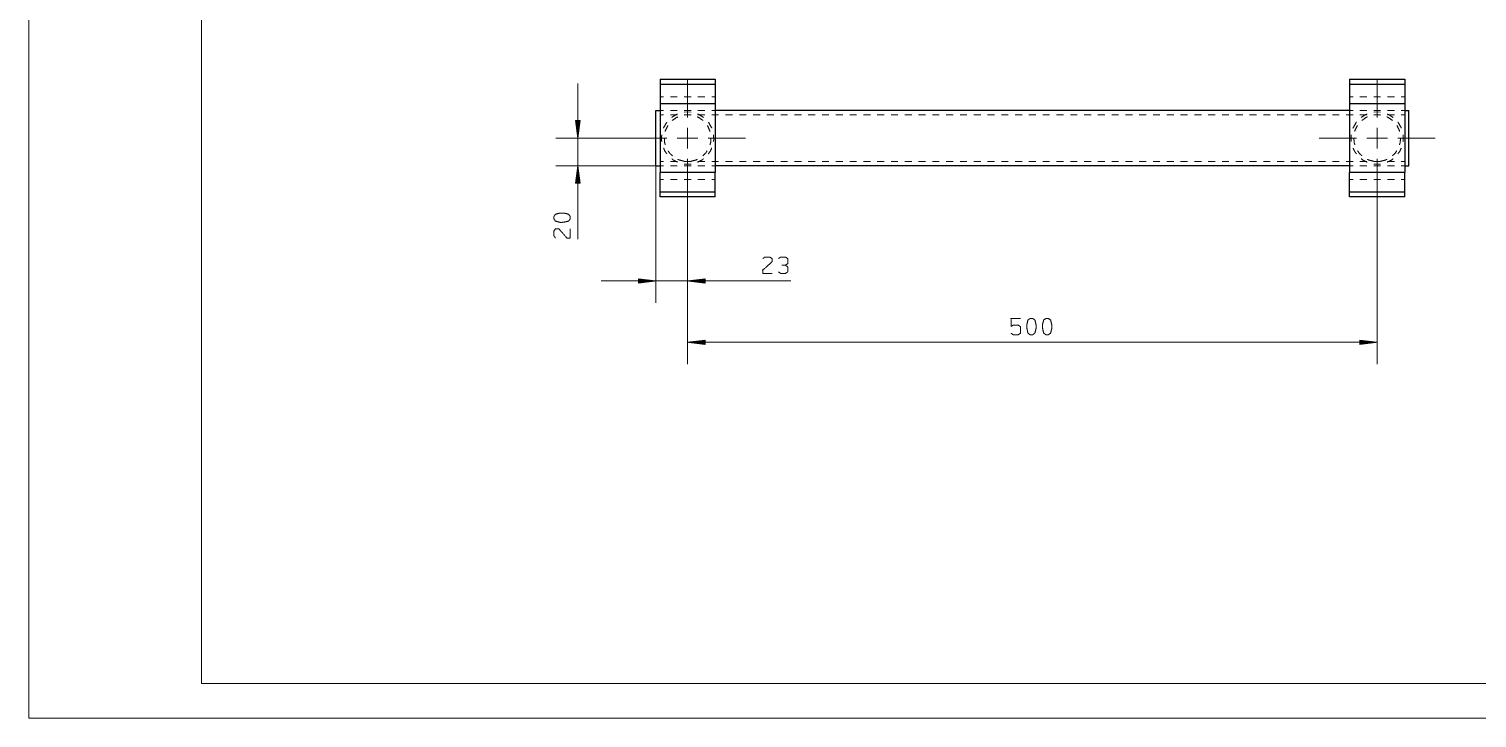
# Model space of a CAD drawing. Header units: millimetres. Extents: x 0 to 420, y 0 to 297.
# Drawn here: x 0 to 210, y 0 to 99.9 of the extents above; entities that cross this region are included whole.
import ezdxf

# ---------------------------------------------------------------- set-up
doc = ezdxf.new("R2010")
doc.units = ezdxf.units.MM
doc.layers.add('101', color=7, linetype='Continuous', true_color=0xffffff)

msp = doc.modelspace()

# ---------------------------------------------------------------- linework, layer by layer
at = {"layer": '101', "color": 133, "linetype": 'Continuous', "lineweight": 18}
for p, q in [((0, 297), (0, 0)), ((25, 292), (25, 5)), ((25, 5), (415, 5)), ((0, 0), (420, 0))]:
    msp.add_line(p, q, dxfattribs=at)
at = {"layer": '101', "color": 92, "linetype": 'Continuous', "lineweight": 25}
for p, q in [((91.52, 92.64), (99.52, 92.64)), ((91.52, 92.64), (91.52, 91.93)), ((99.52, 92.64), (99.52, 91.93)), ((191.52, 92.64), (199.52, 92.64)), ((191.52, 92.64), (191.52, 91.93)), ((199.52, 92.64), (199.52, 91.93)), ((91.52, 91.93), (99.52, 91.93)), ((91.52, 91.93), (91.52, 89.69)), ((99.52, 91.93), (99.52, 89.69)), ((191.52, 91.93), (199.52, 91.93)), ((191.52, 91.93), (191.52, 89.69)), ((199.52, 91.93), (199.52, 89.69)), ((91.52, 89.1), (99.52, 89.1)), ((191.52, 89.1), (199.52, 89.1)), ((91.52, 88.1), (91.52, 79.1)), ((191.52, 88.1), (99.52, 88.1)), ((99.52, 88.1), (99.52, 79.1)), ((191.52, 88.1), (191.52, 79.1)), ((199.52, 88.1), (199.52, 79.1)), ((191.52, 80.1), (99.52, 80.1)), ((99.52, 79.1), (91.52, 79.1)), ((91.52, 76.28), (91.52, 78.52)), ((99.52, 76.28), (99.52, 78.52)), ((199.52, 79.1), (191.52, 79.1)), ((191.52, 76.28), (191.52, 78.52)), ((199.52, 76.28), (199.52, 78.52)), ((91.52, 75.57), (91.52, 76.28)), ((99.52, 76.28), (91.52, 76.28)), ((99.52, 75.57), (99.52, 76.28)), ((191.52, 75.57), (191.52, 76.28)), ((199.52, 76.28), (191.52, 76.28)), ((199.52, 75.57), (199.52, 76.28)), ((99.52, 75.57), (91.52, 75.57)), ((199.52, 75.57), (191.52, 75.57))]:
    msp.add_line(p, q, dxfattribs=at)
at = {"layer": '101', "color": 151, "linetype": 'Continuous', "lineweight": 18}
for p, q in [((95.52, 87.1), (95.52, 92.5)), ((195.52, 87.1), (195.52, 92.5)), ((92.52, 84.1), (87.12, 84.1)), ((94.02, 84.1), (97.02, 84.1)), ((95.52, 82.6), (95.52, 85.6)), ((98.52, 84.1), (103.92, 84.1)), ((192.52, 84.1), (187.12, 84.1)), ((194.02, 84.1), (197.02, 84.1)), ((195.52, 82.6), (195.52, 85.6)), ((198.52, 84.1), (203.92, 84.1)), ((95.52, 81.1), (95.52, 75.7)), ((195.52, 81.1), (195.52, 75.7))]:
    msp.add_line(p, q, dxfattribs=at)
at = {"layer": '101', "color": 22, "linetype": 'Continuous', "lineweight": 18}
for p, q in [((79.6, 69.45), (79.6, 92.04)), ((79.93, 86.64), (79.26, 86.64)), ((79.26, 86.64), (79.6, 84.1)), ((79.27, 86.64), (79.27, 86.61)), ((79.27, 86.64), (79.27, 86.61)), ((79.32, 86.64), (79.32, 86.23)), ((79.37, 86.64), (79.37, 85.84)), ((79.42, 86.64), (79.42, 85.45)), ((79.47, 86.64), (79.47, 85.07)), ((79.52, 86.64), (79.52, 84.68)), ((79.57, 86.64), (79.57, 84.3)), ((79.6, 84.1), (79.93, 86.64)), ((79.62, 86.64), (79.62, 84.3)), ((79.67, 86.64), (79.67, 84.68)), ((79.72, 86.64), (79.72, 85.07)), ((79.77, 86.64), (79.77, 85.45)), ((79.82, 86.64), (79.82, 85.84)), ((79.88, 86.64), (79.88, 86.23)), ((79.93, 86.64), (79.93, 86.61)), ((79.93, 86.64), (79.93, 86.61)), ((87.12, 84.1), (76.42, 84.1)), ((91.52, 80.1), (76.42, 80.1)), ((79.6, 80.1), (79.26, 77.56)), ((79.57, 77.56), (79.57, 79.91)), ((79.93, 77.56), (79.6, 80.1)), ((79.62, 77.56), (79.62, 79.91)), ((90.92, 80.7), (90.92, 60.22)), ((79.32, 77.56), (79.32, 77.98)), ((79.37, 77.56), (79.37, 78.37)), ((79.42, 77.56), (79.42, 78.75)), ((79.47, 77.56), (79.47, 79.14)), ((79.52, 77.56), (79.52, 79.52)), ((79.67, 77.56), (79.67, 79.52)), ((79.72, 77.56), (79.72, 79.14)), ((79.77, 77.56), (79.77, 78.75)), ((79.82, 77.56), (79.82, 78.37)), ((79.88, 77.56), (79.88, 77.98)), ((79.26, 77.56), (79.93, 77.56)), ((79.27, 77.56), (79.27, 77.6)), ((79.27, 77.56), (79.27, 77.6)), ((79.93, 77.56), (79.93, 77.6)), ((79.93, 77.56), (79.93, 77.6)), ((95.52, 75.7), (95.52, 51.31)), ((95.52, 75.7), (95.52, 60.22)), ((195.52, 75.7), (195.52, 51.31)), ((82.98, 63.39), (110.48, 63.39)), ((88.38, 63.72), (88.41, 63.72)), ((90.92, 63.39), (88.38, 63.72)), ((88.38, 63.72), (88.38, 63.06)), ((88.38, 63.72), (88.41, 63.72)), ((88.38, 63.67), (88.8, 63.67)), ((88.38, 63.62), (89.18, 63.62)), ((88.38, 63.57), (89.57, 63.57)), ((88.38, 63.52), (89.95, 63.52)), ((88.38, 63.47), (90.34, 63.47)), ((88.38, 63.42), (90.73, 63.42)), ((88.38, 63.06), (90.92, 63.39)), ((88.38, 63.36), (90.73, 63.36)), ((88.38, 63.31), (90.34, 63.31)), ((88.38, 63.26), (89.95, 63.26)), ((88.38, 63.21), (89.57, 63.21)), ((88.38, 63.16), (89.18, 63.16)), ((88.38, 63.11), (88.8, 63.11)), ((88.38, 63.06), (88.41, 63.06)), ((88.38, 63.06), (88.41, 63.06)), ((98.06, 63.72), (95.52, 63.39)), ((95.52, 63.39), (98.06, 63.06)), ((98.06, 63.42), (95.71, 63.42)), ((98.06, 63.36), (95.71, 63.36)), ((98.06, 63.47), (96.1, 63.47)), ((98.06, 63.31), (96.1, 63.31)), ((98.06, 63.52), (96.48, 63.52)), ((98.06, 63.26), (96.48, 63.26)), ((98.06, 63.57), (96.87, 63.57)), ((98.06, 63.21), (96.87, 63.21)), ((98.06, 63.62), (97.25, 63.62)), ((98.06, 63.16), (97.25, 63.16)), ((98.06, 63.67), (97.64, 63.67)), ((98.06, 63.11), (97.64, 63.11)), ((98.06, 63.72), (98.03, 63.72)), ((98.06, 63.72), (98.03, 63.72)), ((98.06, 63.06), (98.03, 63.06)), ((98.06, 63.06), (98.03, 63.06)), ((98.06, 63.06), (98.06, 63.72)), ((98.06, 54.82), (95.52, 54.49)), ((98.06, 54.61), (96.48, 54.61)), ((98.06, 54.66), (96.87, 54.66)), ((98.06, 54.71), (97.25, 54.71)), ((98.06, 54.77), (97.64, 54.77)), ((98.06, 54.82), (98.03, 54.82)), ((98.06, 54.82), (98.03, 54.82)), ((98.06, 54.15), (98.06, 54.82)), ((192.98, 54.82), (193.01, 54.82)), ((195.52, 54.49), (192.98, 54.82)), ((192.98, 54.82), (192.98, 54.15)), ((192.98, 54.82), (193.01, 54.82)), ((192.98, 54.77), (193.4, 54.77)), ((192.98, 54.71), (193.78, 54.71)), ((192.98, 54.66), (194.17, 54.66)), ((192.98, 54.61), (194.55, 54.61)), ((95.52, 54.49), (98.06, 54.15)), ((95.52, 54.49), (195.52, 54.49)), ((98.06, 54.51), (95.71, 54.51)), ((98.06, 54.46), (95.71, 54.46)), ((98.06, 54.56), (96.1, 54.56)), ((98.06, 54.41), (96.1, 54.41)), ((98.06, 54.36), (96.48, 54.36)), ((98.06, 54.31), (96.87, 54.31)), ((98.06, 54.26), (97.25, 54.26)), ((98.06, 54.21), (97.64, 54.21)), ((98.06, 54.16), (98.03, 54.16)), ((98.06, 54.16), (98.03, 54.16)), ((192.98, 54.56), (194.94, 54.56)), ((192.98, 54.51), (195.33, 54.51)), ((192.98, 54.15), (195.52, 54.49)), ((192.98, 54.46), (195.33, 54.46)), ((192.98, 54.41), (194.94, 54.41)), ((192.98, 54.36), (194.55, 54.36)), ((192.98, 54.31), (194.17, 54.31)), ((192.98, 54.26), (193.78, 54.26)), ((192.98, 54.21), (193.4, 54.21)), ((192.98, 54.16), (193.01, 54.16)), ((192.98, 54.16), (193.01, 54.16))]:
    msp.add_line(p, q, dxfattribs=at)
at = {"layer": '101', "color": 53, "linetype": 'Continuous', "lineweight": 18}
for p, q in [((91.52, 90.1), (92.02, 90.1)), ((93.02, 90.1), (94.02, 90.1)), ((95.02, 90.1), (96.02, 90.1)), ((97.02, 90.1), (98.02, 90.1)), ((99.02, 90.1), (99.52, 90.1)), ((191.52, 90.1), (192.02, 90.1)), ((193.02, 90.1), (194.02, 90.1)), ((195.02, 90.1), (196.02, 90.1)), ((197.02, 90.1), (198.02, 90.1)), ((199.02, 90.1), (199.52, 90.1)), ((92.02, 88.1), (91.52, 88.1)), ((92.02, 87.5), (91.52, 87.5)), ((94.02, 88.1), (93.02, 88.1)), ((94.02, 87.5), (93.02, 87.5)), ((96.02, 88.1), (95.02, 88.1)), ((96.02, 87.5), (95.02, 87.5)), ((95.52, 87.9), (95.03, 87.85)), ((95.52, 87.5), (95.04, 87.44)), ((96.01, 87.85), (95.52, 87.9)), ((96, 87.44), (95.52, 87.5)), ((98.02, 88.1), (97.02, 88.1)), ((98.02, 87.5), (97.02, 87.5)), ((99.52, 88.1), (99.02, 88.1)), ((100.02, 87.5), (99.02, 87.5)), ((102.02, 87.5), (101.02, 87.5)), ((104.02, 87.5), (103.02, 87.5)), ((106.02, 87.5), (105.02, 87.5)), ((108.02, 87.5), (107.02, 87.5)), ((110.02, 87.5), (109.02, 87.5)), ((112.02, 87.5), (111.02, 87.5)), ((114.02, 87.5), (113.02, 87.5)), ((116.02, 87.5), (115.02, 87.5)), ((118.02, 87.5), (117.02, 87.5)), ((120.02, 87.5), (119.02, 87.5)), ((122.02, 87.5), (121.02, 87.5)), ((124.02, 87.5), (123.02, 87.5)), ((126.02, 87.5), (125.02, 87.5)), ((128.02, 87.5), (127.02, 87.5)), ((130.02, 87.5), (129.02, 87.5)), ((132.02, 87.5), (131.02, 87.5)), ((134.02, 87.5), (133.02, 87.5)), ((136.02, 87.5), (135.02, 87.5)), ((138.02, 87.5), (137.02, 87.5)), ((140.02, 87.5), (139.02, 87.5)), ((142.02, 87.5), (141.02, 87.5)), ((144.02, 87.5), (143.02, 87.5)), ((146.02, 87.5), (145.02, 87.5)), ((148.02, 87.5), (147.02, 87.5)), ((150.02, 87.5), (149.02, 87.5)), ((152.02, 87.5), (151.02, 87.5)), ((154.02, 87.5), (153.02, 87.5)), ((156.02, 87.5), (155.02, 87.5)), ((158.02, 87.5), (157.02, 87.5)), ((160.02, 87.5), (159.02, 87.5)), ((162.02, 87.5), (161.02, 87.5)), ((164.02, 87.5), (163.02, 87.5)), ((166.02, 87.5), (165.02, 87.5)), ((168.02, 87.5), (167.02, 87.5)), ((170.02, 87.5), (169.02, 87.5)), ((172.02, 87.5), (171.02, 87.5)), ((174.02, 87.5), (173.02, 87.5)), ((176.02, 87.5), (175.02, 87.5)), ((178.02, 87.5), (177.02, 87.5)), ((180.02, 87.5), (179.02, 87.5)), ((182.02, 87.5), (181.02, 87.5)), ((184.02, 87.5), (183.02, 87.5)), ((186.02, 87.5), (185.02, 87.5)), ((188.02, 87.5), (187.02, 87.5)), ((190.02, 87.5), (189.02, 87.5)), ((192.02, 87.5), (191.02, 87.5)), ((192.02, 88.1), (191.52, 88.1)), ((194.02, 88.1), (193.02, 88.1)), ((194.02, 87.5), (193.02, 87.5)), ((196.02, 88.1), (195.02, 88.1)), ((196.02, 87.5), (195.02, 87.5)), ((195.52, 87.9), (195.03, 87.85)), ((195.52, 87.5), (195.04, 87.44)), ((196.01, 87.85), (195.52, 87.9)), ((196, 87.44), (195.52, 87.5)), ((198.02, 88.1), (197.02, 88.1)), ((198.02, 87.5), (197.02, 87.5)), ((199.52, 88.1), (199.02, 88.1)), ((199.52, 87.5), (199.02, 87.5)), ((92.02, 80.7), (91.52, 80.7)), ((92.02, 80.1), (91.52, 80.1)), ((94.02, 80.7), (93.02, 80.7)), ((94.02, 80.1), (93.02, 80.1)), ((96.02, 80.7), (95.02, 80.7)), ((96.02, 80.1), (95.02, 80.1)), ((98.02, 80.7), (97.02, 80.7)), ((98.02, 80.1), (97.02, 80.1)), ((100.02, 80.7), (99.02, 80.7)), ((99.52, 80.1), (99.02, 80.1)), ((102.02, 80.7), (101.02, 80.7)), ((104.02, 80.7), (103.02, 80.7)), ((106.02, 80.7), (105.02, 80.7)), ((108.02, 80.7), (107.02, 80.7)), ((110.02, 80.7), (109.02, 80.7)), ((112.02, 80.7), (111.02, 80.7)), ((114.02, 80.7), (113.02, 80.7)), ((116.02, 80.7), (115.02, 80.7)), ((118.02, 80.7), (117.02, 80.7)), ((120.02, 80.7), (119.02, 80.7)), ((122.02, 80.7), (121.02, 80.7)), ((124.02, 80.7), (123.02, 80.7)), ((126.02, 80.7), (125.02, 80.7)), ((128.02, 80.7), (127.02, 80.7)), ((130.02, 80.7), (129.02, 80.7)), ((132.02, 80.7), (131.02, 80.7)), ((134.02, 80.7), (133.02, 80.7)), ((136.02, 80.7), (135.02, 80.7)), ((138.02, 80.7), (137.02, 80.7)), ((140.02, 80.7), (139.02, 80.7)), ((142.02, 80.7), (141.02, 80.7)), ((144.02, 80.7), (143.02, 80.7)), ((146.02, 80.7), (145.02, 80.7)), ((148.02, 80.7), (147.02, 80.7)), ((150.02, 80.7), (149.02, 80.7)), ((152.02, 80.7), (151.02, 80.7)), ((154.02, 80.7), (153.02, 80.7)), ((156.02, 80.7), (155.02, 80.7)), ((158.02, 80.7), (157.02, 80.7)), ((160.02, 80.7), (159.02, 80.7)), ((162.02, 80.7), (161.02, 80.7)), ((164.02, 80.7), (163.02, 80.7)), ((166.02, 80.7), (165.02, 80.7)), ((168.02, 80.7), (167.02, 80.7)), ((170.02, 80.7), (169.02, 80.7)), ((172.02, 80.7), (171.02, 80.7)), ((174.02, 80.7), (173.02, 80.7)), ((176.02, 80.7), (175.02, 80.7)), ((178.02, 80.7), (177.02, 80.7)), ((180.02, 80.7), (179.02, 80.7)), ((182.02, 80.7), (181.02, 80.7)), ((184.02, 80.7), (183.02, 80.7)), ((186.02, 80.7), (185.02, 80.7)), ((188.02, 80.7), (187.02, 80.7)), ((190.02, 80.7), (189.02, 80.7)), ((192.02, 80.7), (191.02, 80.7)), ((192.02, 80.1), (191.52, 80.1)), ((194.02, 80.7), (193.02, 80.7)), ((194.02, 80.1), (193.02, 80.1)), ((196.02, 80.7), (195.02, 80.7)), ((196.02, 80.1), (195.02, 80.1)), ((198.02, 80.7), (197.02, 80.7)), ((198.02, 80.1), (197.02, 80.1)), ((199.52, 80.7), (199.02, 80.7)), ((199.52, 80.1), (199.02, 80.1)), ((92.02, 78.1), (91.52, 78.1)), ((94.02, 78.1), (93.02, 78.1)), ((96.02, 78.1), (95.02, 78.1)), ((98.02, 78.1), (97.02, 78.1)), ((99.52, 78.1), (99.02, 78.1)), ((192.02, 78.1), (191.52, 78.1)), ((194.02, 78.1), (193.02, 78.1)), ((196.02, 78.1), (195.02, 78.1)), ((198.02, 78.1), (197.02, 78.1)), ((199.52, 78.1), (199.02, 78.1))]:
    msp.add_line(p, q, dxfattribs=at)
at = {"layer": '101', "color": 72, "linetype": 'Continuous', "lineweight": 25}
for p, q in [((90.92, 88.1), (91.52, 88.1)), ((90.92, 80.7), (90.92, 87.5)), ((199.52, 88.1), (200.12, 88.1)), ((200.12, 80.7), (200.12, 87.5)), ((90.92, 80.1), (91.52, 80.1)), ((199.52, 80.1), (200.12, 80.1))]:
    msp.add_line(p, q, dxfattribs=at)
at = {"layer": '101', "color": 92, "linetype": 'Continuous', "lineweight": 25}
for points in [[(91.52, 89.69), (91.52, 89.1)], [(99.52, 89.69), (99.52, 89.1)], [(191.52, 89.69), (191.52, 89.1)], [(199.52, 89.69), (199.52, 89.1)], [(91.52, 78.52), (91.52, 79.1)], [(99.52, 78.52), (99.52, 79.1)], [(191.52, 78.52), (191.52, 79.1)], [(199.52, 78.52), (199.52, 79.1)]]:
    msp.add_open_spline(points, degree=1, dxfattribs=at)
for points in [[(91.52, 89.1), (91.52, 88.97), (91.52, 88.1)], [(99.52, 89.1), (99.52, 88.97), (99.52, 88.1)], [(191.52, 89.1), (191.52, 88.97), (191.52, 88.1)], [(199.52, 89.1), (199.52, 88.97), (199.52, 88.1)]]:
    msp.add_open_spline(points, degree=1, knots=[0, 0, 0.133976, 1, 1], dxfattribs=at)
at = {"layer": '101', "color": 72, "linetype": 'Continuous', "lineweight": 25}
for points in [[(90.92, 87.5), (90.92, 88.1)], [(200.12, 87.5), (200.12, 88.1)], [(90.92, 80.1), (90.92, 80.7)], [(200.12, 80.1), (200.12, 80.7)]]:
    msp.add_open_spline(points, degree=1, dxfattribs=at)
at = {"layer": '101', "color": 53, "linetype": 'Continuous', "lineweight": 18}
for points, knots in [([(92.51, 86.41), (92.47, 86.37), (92.03, 85.61), (92.01, 85.56)], [0, 0, 0.05556, 0.944444, 1, 1]), ([(94.07, 87.59), (93.81, 87.5), (93.21, 87.11)], [0, 0, 0.277774, 1, 1]), ([(94.11, 87.18), (93.88, 87.08), (93.3, 86.66)], [0, 0, 0.260003, 1, 1]), ([(97.74, 86.66), (97.16, 87.08), (96.92, 87.18)], [0, 0, 0.740007, 1, 1]), ([(97.82, 87.11), (97.22, 87.5), (96.96, 87.59)], [0, 0, 0.722219, 1, 1]), ([(99.02, 85.56), (99.01, 85.61), (98.57, 86.37), (98.53, 86.41)], [0, 0, 0.055556, 0.944447, 1, 1]), ([(192.51, 86.41), (192.47, 86.37), (192.03, 85.61), (192.01, 85.56)], [0, 0, 0.05556, 0.944444, 1, 1]), ([(194.07, 87.59), (193.81, 87.5), (193.21, 87.11)], [0, 0, 0.277772, 1, 1]), ([(194.11, 87.18), (193.88, 87.08), (193.3, 86.66)], [0, 0, 0.259993, 1, 1]), ([(197.74, 86.66), (197.16, 87.08), (196.92, 87.18)], [0, 0, 0.740007, 1, 1]), ([(197.82, 87.11), (197.22, 87.5), (196.96, 87.59)], [0, 0, 0.722209, 1, 1]), ([(199.02, 85.56), (199.01, 85.61), (198.57, 86.37), (198.53, 86.41)], [0, 0, 0.055556, 0.944454, 1, 1]), ([(91.77, 84.6), (91.72, 83.88), (91.77, 83.61)], [0, 0, 0.72222, 1, 1]), ([(92.14, 84.1), (92.18, 83.47), (92.28, 83.15)], [0, 0, 0.659999, 1, 1]), ([(92.66, 85.94), (92.65, 85.93), (92.28, 85.15), (92.27, 85.06)], [0, 0, 0.020006, 0.900002, 1, 1]), ([(98.77, 85.06), (98.75, 85.15), (98.39, 85.93), (98.38, 85.94)], [0, 0, 0.099999, 0.98, 1, 1]), ([(98.76, 83.15), (98.86, 83.47), (98.9, 84.1)], [0, 0, 0.340001, 1, 1]), ([(99.26, 83.61), (99.31, 83.88), (99.27, 84.6)], [0, 0, 0.277778, 1, 1]), ([(191.77, 84.6), (191.73, 83.88), (191.77, 83.61)], [0, 0, 0.722222, 1, 1]), ([(192.14, 84.1), (192.18, 83.47), (192.28, 83.15)], [0, 0, 0.660001, 1, 1]), ([(192.66, 85.94), (192.65, 85.93), (192.28, 85.15), (192.27, 85.06)], [0, 0, 0.02, 0.900001, 1, 1]), ([(198.77, 85.06), (198.75, 85.15), (198.39, 85.93), (198.38, 85.94)], [0, 0, 0.099998, 0.979987, 1, 1]), ([(198.76, 83.15), (198.86, 83.47), (198.9, 84.1)], [0, 0, 0.340004, 1, 1]), ([(199.26, 83.61), (199.31, 83.88), (199.27, 84.6)], [0, 0, 0.277778, 1, 1]), ([(92.03, 82.66), (92.23, 82.2), (92.52, 81.81)], [0, 0, 0.499998, 1, 1]), ([(92.68, 82.28), (92.9, 81.94), (93.31, 81.55)], [0, 0, 0.42, 1, 1]), ([(97.73, 81.55), (98.14, 81.94), (98.36, 82.28)], [0, 0, 0.580004, 1, 1]), ([(98.51, 81.81), (98.81, 82.2), (99.01, 82.66)], [0, 0, 0.500002, 1, 1]), ([(192.03, 82.66), (192.23, 82.2), (192.52, 81.81)], [0, 0, 0.499996, 1, 1]), ([(192.68, 82.28), (192.9, 81.94), (193.31, 81.55)], [0, 0, 0.419996, 1, 1]), ([(197.73, 81.55), (198.14, 81.94), (198.36, 82.28)], [0, 0, 0.580004, 1, 1]), ([(198.51, 81.81), (198.81, 82.2), (199.01, 82.66)], [0, 0, 0.5, 1, 1]), ([(93.22, 81.11), (93.43, 80.93), (94.07, 80.61)], [0, 0, 0.277784, 1, 1]), ([(94.11, 81.03), (94.27, 80.94), (95.04, 80.74)], [0, 0, 0.180003, 1, 1]), ([(95.02, 80.34), (95.08, 80.33), (95.96, 80.33), (96.01, 80.34)], [0, 0, 0.055559, 0.944441, 1, 1]), ([(96, 80.74), (96.77, 80.94), (96.92, 81.03)], [0, 0, 0.819999, 1, 1]), ([(96.97, 80.61), (97.61, 80.93), (97.82, 81.11)], [0, 0, 0.722224, 1, 1]), ([(193.22, 81.11), (193.43, 80.93), (194.07, 80.61)], [0, 0, 0.277788, 1, 1]), ([(194.11, 81.03), (194.27, 80.94), (195.04, 80.74)], [0, 0, 0.179993, 1, 1]), ([(195.02, 80.34), (195.08, 80.33), (195.96, 80.33), (196.01, 80.34)], [0, 0, 0.055559, 0.944441, 1, 1]), ([(196, 80.74), (196.77, 80.94), (196.92, 81.03)], [0, 0, 0.819988, 1, 1]), ([(196.97, 80.61), (197.61, 80.93), (197.82, 81.11)], [0, 0, 0.722224, 1, 1])]:
    msp.add_open_spline(points, degree=1, knots=knots, dxfattribs=at)
at = {"layer": '101', "color": 72, "linetype": 'Continuous', "lineweight": 18}
for points, knots in [([(78.5, 72.73), (78.25, 73.07), (77.55, 73.24), (77.08, 73.24), (76.35, 73.07), (76.13, 72.73), (76.13, 72.39), (76.35, 72.06), (77.08, 71.88), (77.55, 71.9), (78.25, 72.06), (78.5, 72.39), (78.5, 72.73)], [0, 0, 0.067526, 0.183971, 0.260584, 0.380943, 0.446141, 0.500306, 0.565504, 0.685863, 0.762529, 0.878309, 0.945835, 1, 1]), ([(76.35, 69.62), (76.13, 69.94), (76.13, 70.63), (76.35, 70.97), (76.83, 70.97), (78.03, 69.61), (78.5, 69.62), (78.5, 70.97)], [0, 0, 0.069693, 0.192977, 0.265274, 0.350227, 0.67474, 0.759752, 1, 1]), ([(106.42, 66.63), (106.74, 66.86), (107.43, 66.86), (107.76, 66.63), (107.76, 66.16), (106.4, 64.96), (106.42, 64.48), (107.76, 64.48)], [0, 0, 0.069693, 0.192977, 0.265274, 0.350227, 0.67474, 0.759752, 1, 1]), ([(109.7, 65.68), (110.04, 65.91), (110.04, 66.63), (109.7, 66.86), (109.02, 66.86), (108.68, 66.63)], [0, 0, 0.153875, 0.429853, 0.583728, 0.846125, 1, 1]), ([(108.7, 64.71), (109.02, 64.48), (109.7, 64.48), (110.04, 64.71), (110.04, 65.43), (109.7, 65.68), (109.19, 65.68)], [0, 0, 0.124121, 0.343688, 0.472447, 0.703378, 0.836733, 1, 1]), ([(142.42, 55.8), (142.76, 55.58), (143.45, 55.58), (143.78, 55.8), (143.78, 56.75), (143.45, 57), (142.76, 57), (142.42, 56.78), (142.42, 57.95), (143.78, 57.95)], [0, 0, 0.062228, 0.168343, 0.230571, 0.376815, 0.441265, 0.54738, 0.609608, 0.79049, 1, 1]), ([(145.55, 55.58), (145.88, 55.83), (146.06, 56.53), (146.06, 57), (145.88, 57.73), (145.55, 57.95), (145.21, 57.95), (144.87, 57.73), (144.7, 57), (144.72, 56.53), (144.87, 55.83), (145.21, 55.58), (145.55, 55.58)], [0, 0, 0.067526, 0.183971, 0.260583, 0.380943, 0.446141, 0.500306, 0.565505, 0.685864, 0.762529, 0.87831, 0.945835, 1, 1]), ([(147.82, 55.58), (148.16, 55.83), (148.34, 56.53), (148.34, 57), (148.16, 57.73), (147.82, 57.95), (147.49, 57.95), (147.15, 57.73), (146.97, 57), (146.99, 56.53), (147.15, 55.83), (147.49, 55.58), (147.82, 55.58)], [0, 0, 0.067527, 0.183972, 0.260584, 0.380943, 0.446143, 0.500307, 0.565506, 0.685864, 0.76253, 0.87831, 0.945835, 1, 1])]:
    msp.add_open_spline(points, degree=1, knots=knots, dxfattribs=at)

doc.saveas('drawing.dxf')
